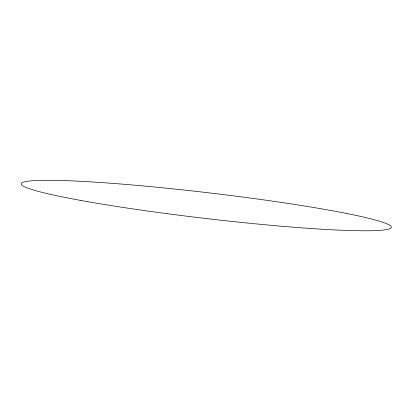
<?xml version="1.0" encoding="UTF-8"?>
<svg xmlns="http://www.w3.org/2000/svg" width="411" height="411" viewBox="0 0 411 411"><rect width="100%" height="100%" fill="white"/><g stroke="black" fill="none" stroke-linecap="round" stroke-linejoin="round"><path stroke-width="0.62" d="M80.921 200.46A186.347 12.916 6.7 0 0 386.381 229.595A186.347 12.916 6.7 0 0 149.532 186.532A186.347 12.916 6.7 0 0 80.921 200.46"/></g></svg>
